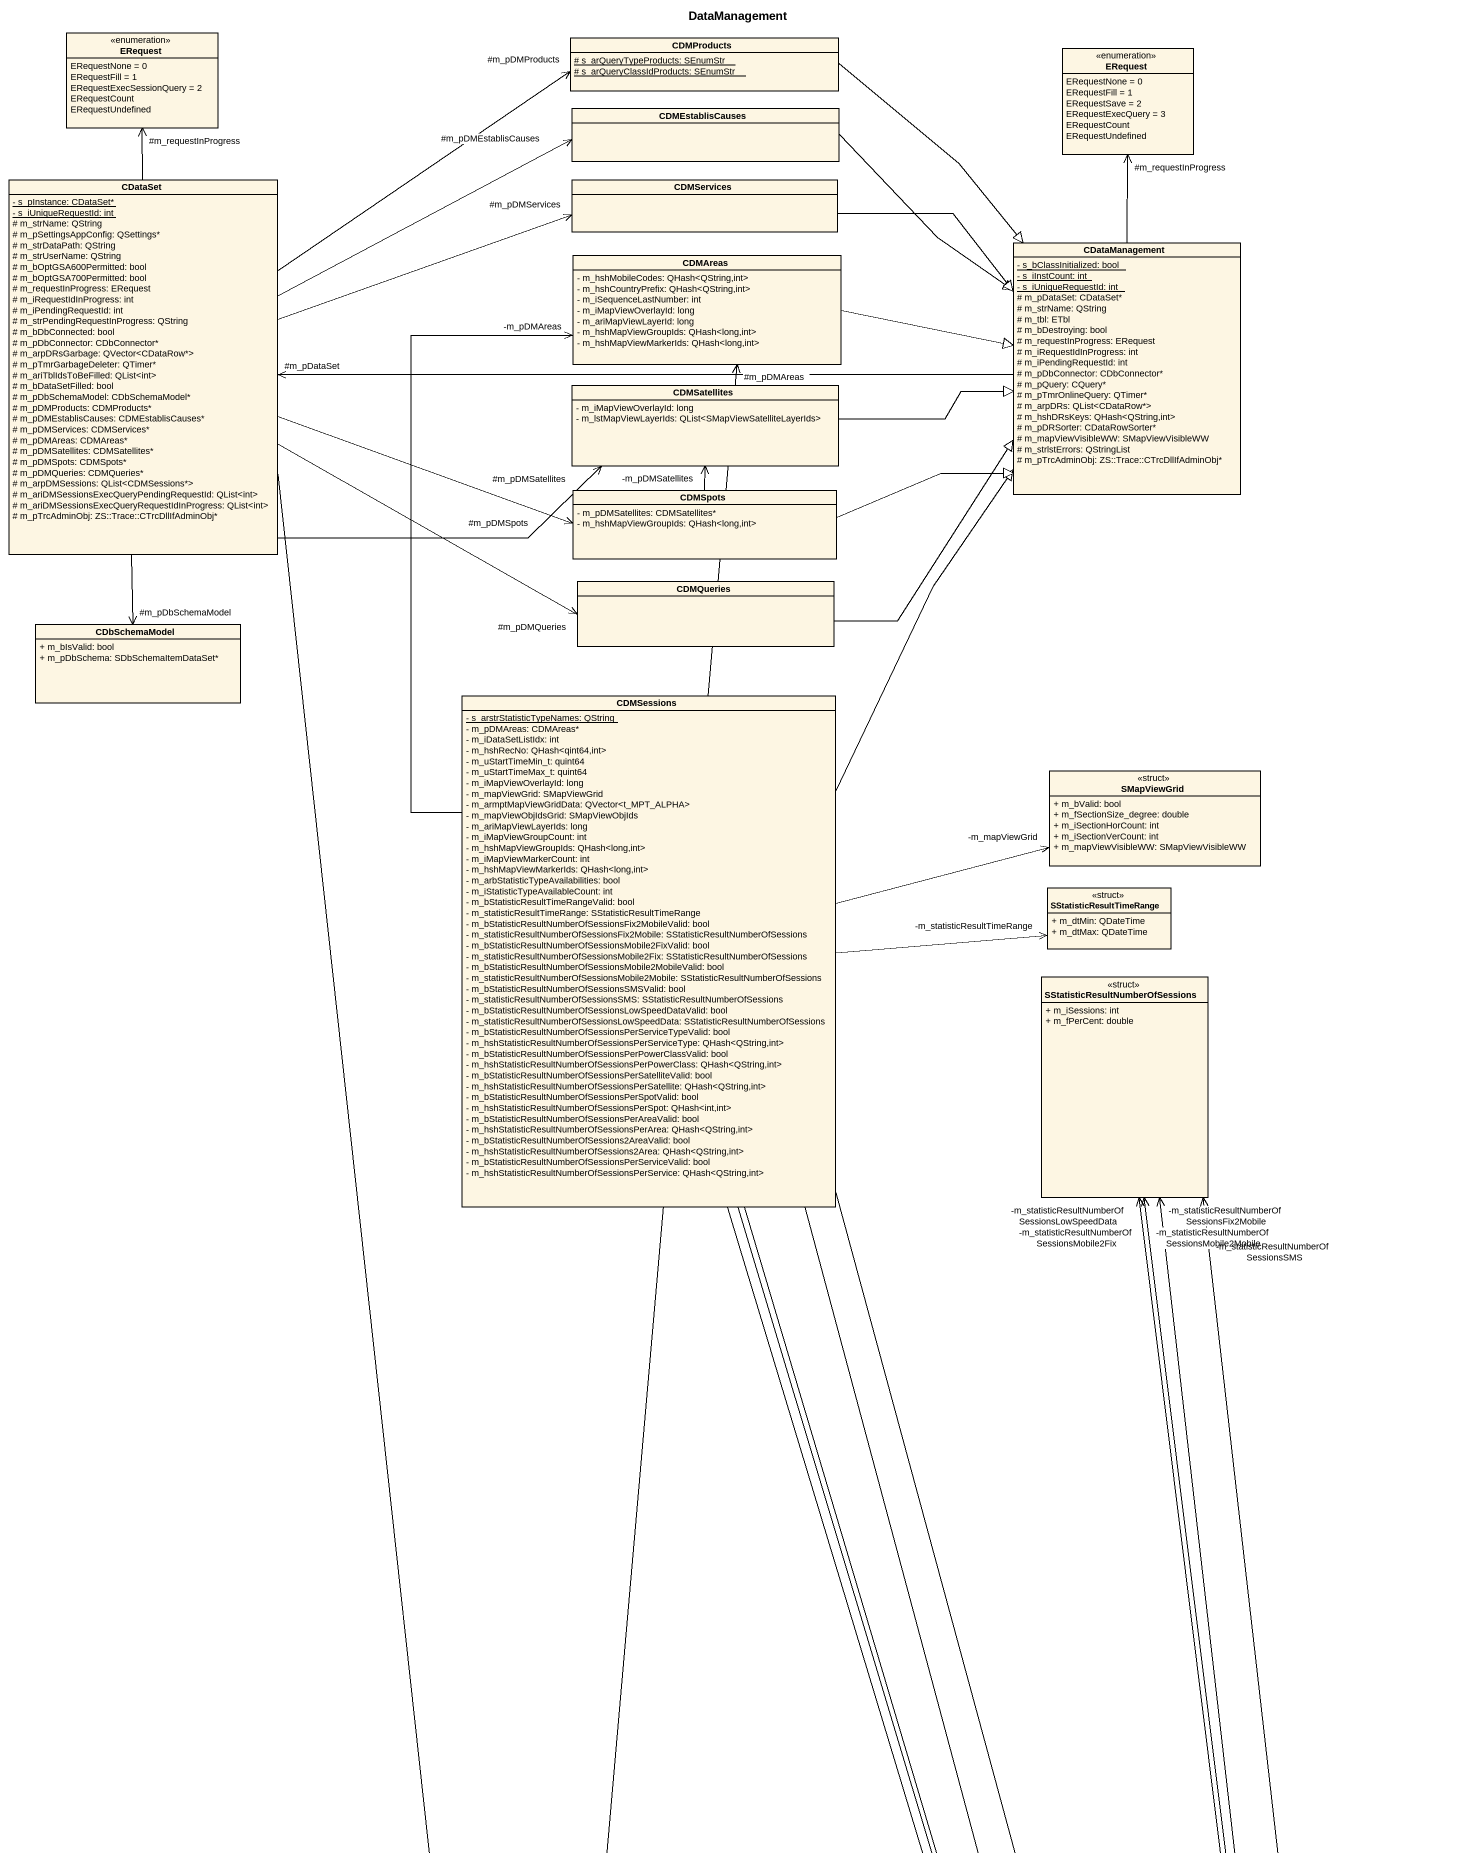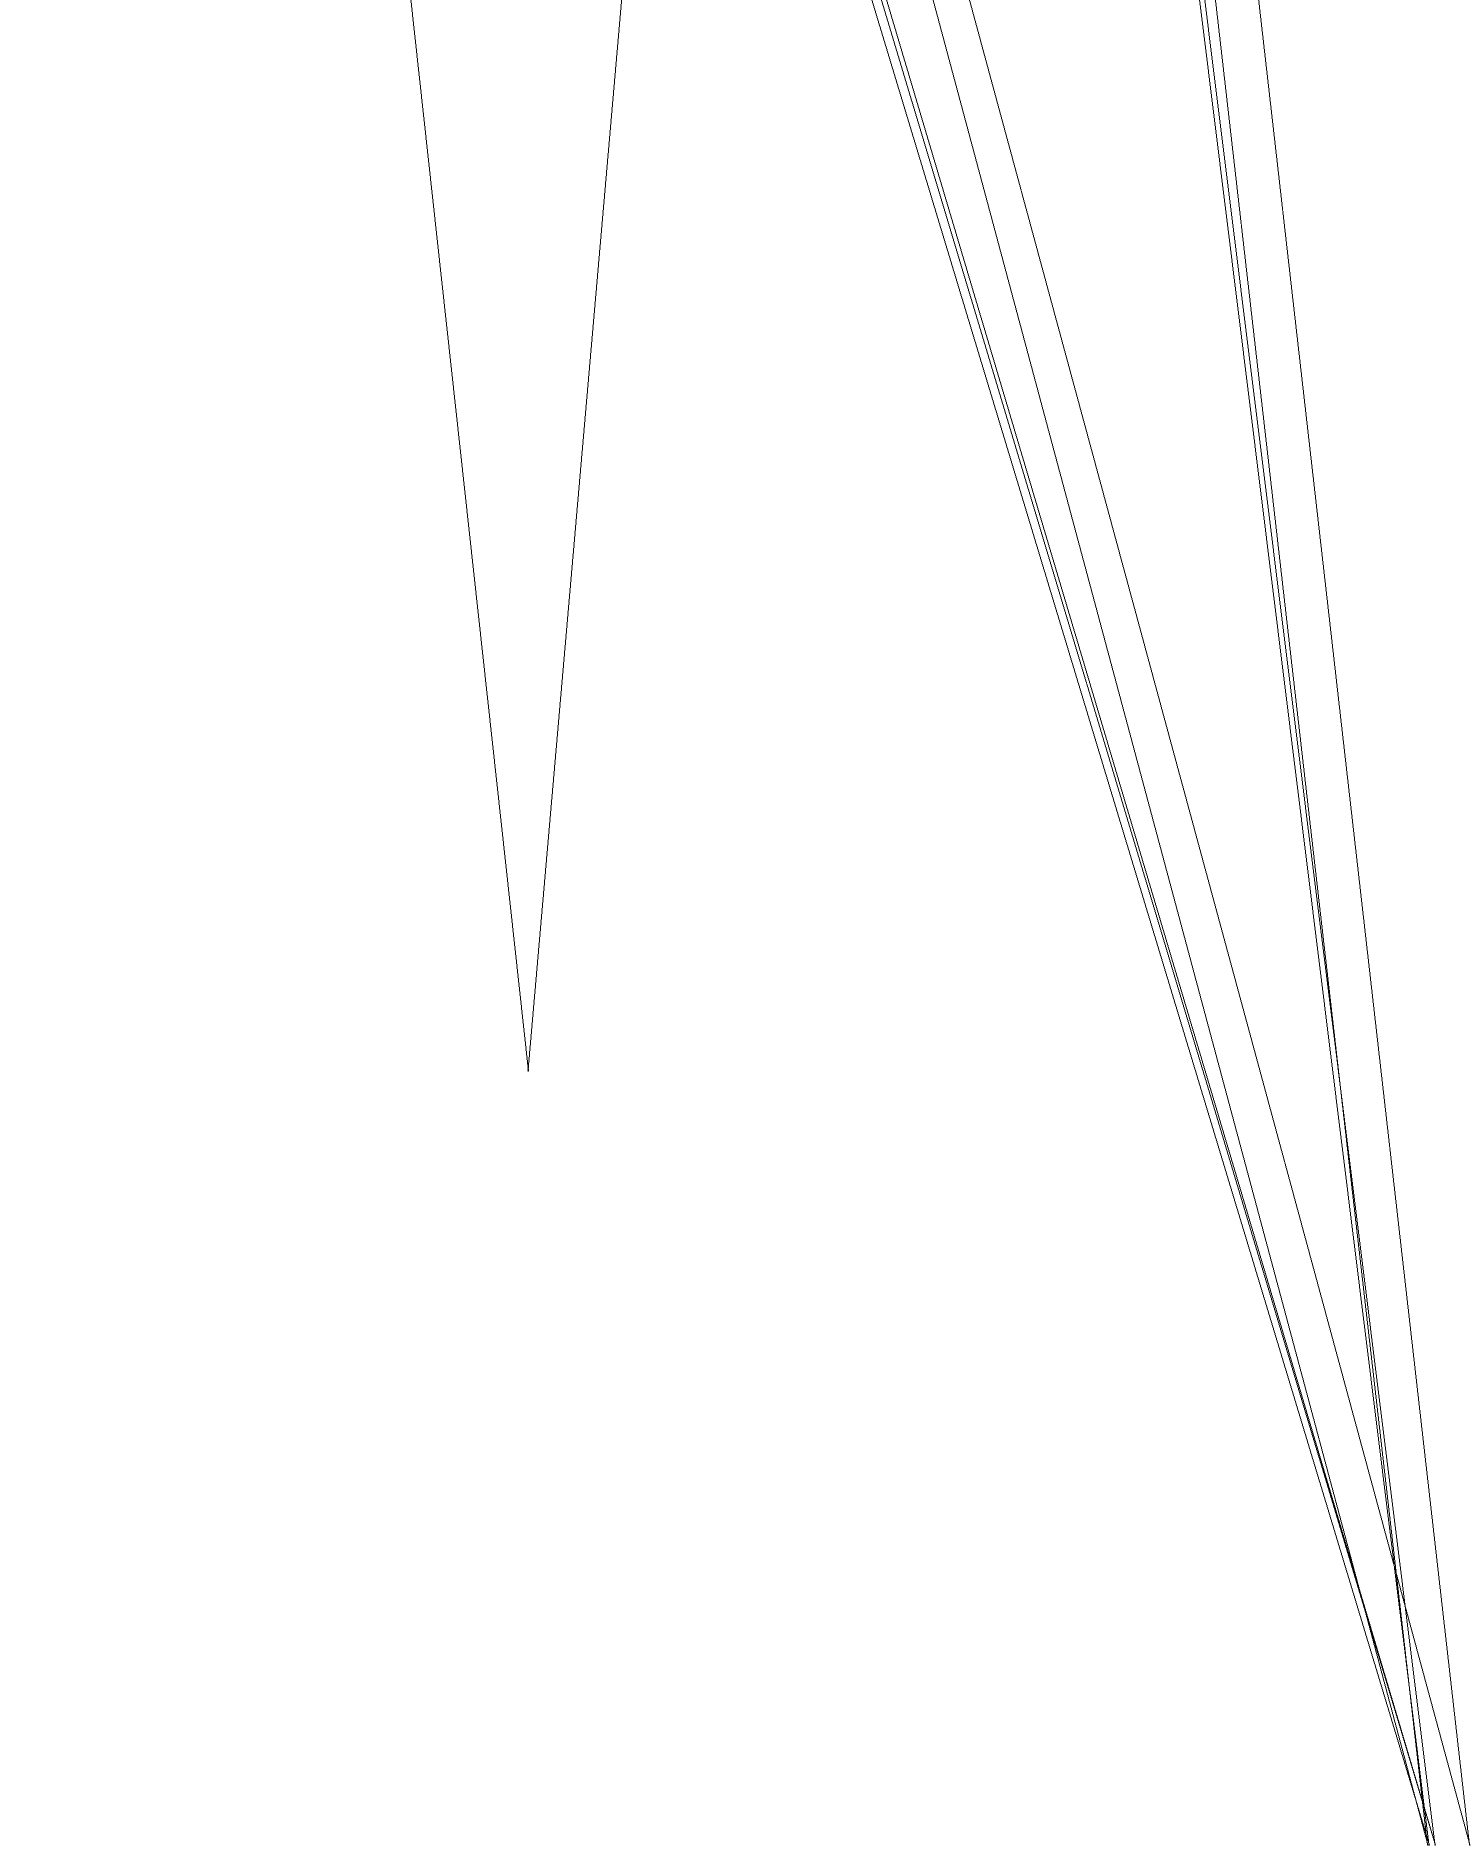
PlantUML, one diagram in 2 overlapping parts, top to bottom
@startuml
title DataManagement
hide circle
hide empty members
skinparam classAttributeIconSize 0
enum ERequest {
  ERequestNone = 0
  ERequestFill = 1
  ERequestExecSessionQuery = 2
  ERequestCount
  ERequestUndefined
}
class CDMProducts {
  {static} # s_arQueryTypeProducts: SEnumStr
  {static} # s_arQueryClassIdProducts: SEnumStr
}
enum "ERequest" as ERequest_2 {
  ERequestNone = 0
  ERequestFill = 1
  ERequestSave = 2
  ERequestExecQuery = 3
  ERequestCount
  ERequestUndefined
}
class CDMEstablisCauses
class CDataSet {
  {static} - s_pInstance: CDataSet*
  {static} - s_iUniqueRequestId: int
  # m_strName: QString
  # m_pSettingsAppConfig: QSettings*
  # m_strDataPath: QString
  # m_strUserName: QString
  # m_bOptGSA600Permitted: bool
  # m_bOptGSA700Permitted: bool
  # m_requestInProgress: ERequest
  # m_iRequestIdInProgress: int
  # m_iPendingRequestId: int
  # m_strPendingRequestInProgress: QString
  # m_bDbConnected: bool
  # m_pDbConnector: CDbConnector*
  # m_arpDRsGarbage: QVector<CDataRow*>
  # m_pTmrGarbageDeleter: QTimer*
  # m_ariTblIdsToBeFilled: QList<int>
  # m_bDataSetFilled: bool
  # m_pDbSchemaModel: CDbSchemaModel*
  # m_pDMProducts: CDMProducts*
  # m_pDMEstablisCauses: CDMEstablisCauses*
  # m_pDMServices: CDMServices*
  # m_pDMAreas: CDMAreas*
  # m_pDMSatellites: CDMSatellites*
  # m_pDMSpots: CDMSpots*
  # m_pDMQueries: CDMQueries*
  # m_arpDMSessions: QList<CDMSessions*>
  # m_ariDMSessionsExecQueryPendingRequestId: QList<int>
  # m_ariDMSessionsExecQueryRequestIdInProgress: QList<int>
  # m_pTrcAdminObj: ZS::Trace::CTrcDllIfAdminObj*
}
class CDMServices
class CDMAreas {
  - m_hshMobileCodes: QHash<QString,int>
  - m_hshCountryPrefix: QHash<QString,int>
  - m_iSequenceLastNumber: int
  - m_iMapViewOverlayId: long
  - m_ariMapViewLayerId: long
  - m_hshMapViewGroupIds: QHash<long,int>
  - m_hshMapViewMarkerIds: QHash<long,int>
}
class CDataManagement {
  {static} - s_bClassInitialized: bool
  {static} - s_iInstCount: int
  {static} - s_iUniqueRequestId: int
  # m_pDataSet: CDataSet*
  # m_strName: QString
  # m_tbl: ETbl
  # m_bDestroying: bool
  # m_requestInProgress: ERequest
  # m_iRequestIdInProgress: int
  # m_iPendingRequestId: int
  # m_pDbConnector: CDbConnector*
  # m_pQuery: CQuery*
  # m_pTmrOnlineQuery: QTimer*
  # m_arpDRs: QList<CDataRow*>
  # m_hshDRsKeys: QHash<QString,int>
  # m_pDRSorter: CDataRowSorter*
  # m_mapViewVisibleWW: SMapViewVisibleWW
  # m_strlstErrors: QStringList
  # m_pTrcAdminObj: ZS::Trace::CTrcDllIfAdminObj*
}
class CDMSatellites {
  - m_iMapViewOverlayId: long
  - m_lstMapViewLayerIds: QList<SMapViewSatelliteLayerIds>
}
class CDMSpots {
  - m_pDMSatellites: CDMSatellites*
  - m_hshMapViewGroupIds: QHash<long,int>
}
class CDMQueries
class CDbSchemaModel {
  + m_bIsValid: bool
  + m_pDbSchema: SDbSchemaItemDataSet*
}
class CDMSessions {
  {static} - s_arstrStatisticTypeNames: QString
  - m_pDMAreas: CDMAreas*
  - m_iDataSetListIdx: int
  - m_hshRecNo: QHash<qint64,int>
  - m_uStartTimeMin_t: quint64
  - m_uStartTimeMax_t: quint64
  - m_iMapViewOverlayId: long
  - m_mapViewGrid: SMapViewGrid
  - m_armptMapViewGridData: QVector<t_MPT_ALPHA>
  - m_mapViewObjIdsGrid: SMapViewObjIds
  - m_ariMapViewLayerIds: long
  - m_iMapViewGroupCount: int
  - m_hshMapViewGroupIds: QHash<long,int>
  - m_iMapViewMarkerCount: int
  - m_hshMapViewMarkerIds: QHash<long,int>
  - m_arbStatisticTypeAvailabilities: bool
  - m_iStatisticTypeAvailableCount: int
  - m_bStatisticResultTimeRangeValid: bool
  - m_statisticResultTimeRange: SStatisticResultTimeRange
  - m_bStatisticResultNumberOfSessionsFix2MobileValid: bool
  - m_statisticResultNumberOfSessionsFix2Mobile: SStatisticResultNumberOfSessions
  - m_bStatisticResultNumberOfSessionsMobile2FixValid: bool
  - m_statisticResultNumberOfSessionsMobile2Fix: SStatisticResultNumberOfSessions
  - m_bStatisticResultNumberOfSessionsMobile2MobileValid: bool
  - m_statisticResultNumberOfSessionsMobile2Mobile: SStatisticResultNumberOfSessions
  - m_bStatisticResultNumberOfSessionsSMSValid: bool
  - m_statisticResultNumberOfSessionsSMS: SStatisticResultNumberOfSessions
  - m_bStatisticResultNumberOfSessionsLowSpeedDataValid: bool
  - m_statisticResultNumberOfSessionsLowSpeedData: SStatisticResultNumberOfSessions
  - m_bStatisticResultNumberOfSessionsPerServiceTypeValid: bool
  - m_hshStatisticResultNumberOfSessionsPerServiceType: QHash<QString,int>
  - m_bStatisticResultNumberOfSessionsPerPowerClassValid: bool
  - m_hshStatisticResultNumberOfSessionsPerPowerClass: QHash<QString,int>
  - m_bStatisticResultNumberOfSessionsPerSatelliteValid: bool
  - m_hshStatisticResultNumberOfSessionsPerSatellite: QHash<QString,int>
  - m_bStatisticResultNumberOfSessionsPerSpotValid: bool
  - m_hshStatisticResultNumberOfSessionsPerSpot: QHash<int,int>
  - m_bStatisticResultNumberOfSessionsPerAreaValid: bool
  - m_hshStatisticResultNumberOfSessionsPerArea: QHash<QString,int>
  - m_bStatisticResultNumberOfSessions2AreaValid: bool
  - m_hshStatisticResultNumberOfSessions2Area: QHash<QString,int>
  - m_bStatisticResultNumberOfSessionsPerServiceValid: bool
  - m_hshStatisticResultNumberOfSessionsPerService: QHash<QString,int>
}
class SMapViewGrid <<struct>> {
  + m_bValid: bool
  + m_fSectionSize_degree: double
  + m_iSectionHorCount: int
  + m_iSectionVerCount: int
  + m_mapViewVisibleWW: SMapViewVisibleWW
}
class SStatisticResultTimeRange <<struct>> {
  + m_dtMin: QDateTime
  + m_dtMax: QDateTime
}
class "SStatisticResultNumberOfSessions" as SStatisticResultNumberOfSess <<struct>> {
  + m_iSessions: int
  + m_fPerCent: double
}
CDMProducts --|> CDataManagement
CDMEstablisCauses -right-|> CDataManagement
CDataSet -up-> "#m_requestInProgress" ERequest
CDataSet -right-> "#m_pDMProducts" CDMProducts
CDataSet -right-> "#m_pDMEstablisCauses" CDMEstablisCauses
CDataSet -right-> "#m_pDMServices" CDMServices
CDataSet -right-> "#m_pDMAreas" CDMAreas
CDataSet -right-> "#m_pDMSatellites" CDMSatellites
CDataSet -right-> "#m_pDMSpots" CDMSpots
CDataSet -right-> "#m_pDMQueries" CDMQueries
CDataSet --> "#m_pDbSchemaModel" CDbSchemaModel
CDMServices -right-|> CDataManagement
CDMAreas -right-|> CDataManagement
CDataManagement -up-> "#m_requestInProgress" ERequest_2
CDataManagement -left-> "#m_pDataSet" CDataSet
CDMSatellites -right-|> CDataManagement
CDMSpots -right-|> CDataManagement
CDMSpots -up-> "-m_pDMSatellites" CDMSatellites
CDMQueries -right-|> CDataManagement
CDMSessions -up-> "-m_pDMAreas" CDMAreas
CDMSessions -up-|> CDataManagement
CDMSessions -right-> "-m_mapViewGrid" SMapViewGrid
CDMSessions -right-> "-m_statisticResultTimeRange" SStatisticResultTimeRange
CDMSessions -right-> "-m_statisticResultNumberOfSessionsFix2Mobile" SStatisticResultNumberOfSess
CDMSessions -right-> "-m_statisticResultNumberOfSessionsLowSpeedData" SStatisticResultNumberOfSess
CDMSessions -right-> "-m_statisticResultNumberOfSessionsMobile2Fix" SStatisticResultNumberOfSess
CDMSessions -right-> "-m_statisticResultNumberOfSessionsMobile2Mobile" SStatisticResultNumberOfSess
CDMSessions -right-> "-m_statisticResultNumberOfSessionsSMS" SStatisticResultNumberOfSess
@enduml
